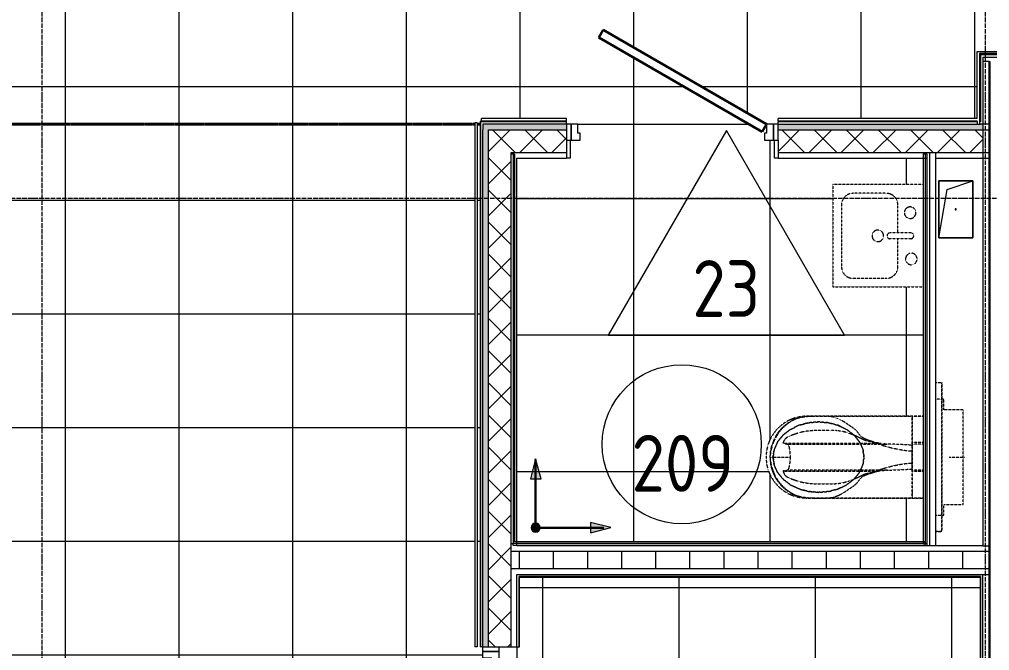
# Model space of a CAD drawing. Header units: millimetres. Extents: x -10915 to 60194, y -32941 to 46712.
# Drawn here: x 2900 to 7168, y 6305 to 9080 of the extents above; entities that cross this region are included whole.
import ezdxf

# ---------------------------------------------------------------- set-up
doc = ezdxf.new("R2010")
doc.units = ezdxf.units.MM
for name, pattern in [('200_ШТРИХ_ш1п0_6_', [1.6, 1, -0.6]), ('ADSK_Линия сетки', [25, 20, -2.5, 0, -2.5]), ('ADSK_Штриховая_ш3 п1_5', [4.5, 3, -1.5])]:
    doc.linetypes.add(name, pattern=pattern)
for name, color, linetype, lineweight in [('Двери', 7, 'Continuous', 9), ('Марки', 7, 'Continuous', 20), ('Марки помещений', 7, 'Continuous', 20), ('Обобщенные модели', 7, 'Continuous', 18), ('Оси', 7, 'Continuous', 9), ('Перекрытие', 7, 'Continuous', 18), ('Перекрытие штриховка', 7, 'Continuous', 18), ('Сантехника', 7, 'Continuous', 18), ('Стены внутренние', 7, 'Continuous', 18), ('Стены несущие', 7, 'Continuous', 30), ('Стены отделка', 7, 'Continuous', 30), ('Стены штриховка', 7, 'Continuous', 9), ('Узлы', 7, 'Continuous', 18)]:
    doc.layers.add(name, color=color, linetype=linetype, lineweight=lineweight)
doc.layers.add('Линии', color=7, linetype='Continuous', lineweight=9, true_color=0x00a600)
doc.layers.add('Линии разделители', color=4, linetype='ADSK_Штриховая_ш3 п1_5', lineweight=40, true_color=0x00ffff)
doc.styles.add('GOST Common_2', font='GOST_Common.ttf', dxfattribs={"width": 0.9, "height": 250})
pattern_1 = [(45, (0, 0), (-70.7107, 70.7107), []), (135, (0, 0), (-70.7107, -70.7107), [])]

# ---------------------------------------------------------------- blocks, each defined once
blk = doc.blocks.new('AC_Дверь_Однопольная_Стальная - 900х2100Н Д32п-6552410-План полов 2-го этажа')
at = {"layer": 'Двери', "lineweight": 30}
for p, q in [((-415, 75), (303.8, 490)), ((303.8, 490), (323.8, 455.4)), ((323.8, 455.4), (-395, 40.4)), ((-395, 40.4), (-415, 75))]:
    blk.add_line(p, q, dxfattribs=at)
at = {"layer": 'Двери'}
for p, q in [((-465, 75), (-445, 75)), ((-465, 5), (-465, 75)), ((-445, 75), (-415, 75)), ((-445, 5), (-445, 75)), ((-445, 75), (-445, 5)), ((-415, 75), (-415, 35)), ((415, 75), (445, 75)), ((415, 35), (415, 75)), ((445, 75), (445, 5)), ((445, 75), (465, 75)), ((445, 5), (445, 75)), ((465, 75), (465, 5)), ((-445, 5), (-465, 5)), ((-405, 5), (-445, 5)), ((-415, 35), (-405, 35)), ((-405, 35), (-405, 5)), ((405, 35), (415, 35)), ((405, 5), (405, 35)), ((445, 5), (405, 5)), ((465, 5), (445, 5))]:
    blk.add_line(p, q, dxfattribs=at)
blk = doc.blocks.new('AC_Дверь_Однопольная_Деревянная - 900х2100Н композитная Д-22л-6552334-План полов 2-го этажа')
at = {"layer": 'Двери', "lineweight": 30}
for p, q in [((-303.8, 490), (-323.8, 455.4)), ((415, 75), (-303.8, 490)), ((-323.8, 455.4), (395, 40.4)), ((395, 40.4), (415, 75))]:
    blk.add_line(p, q, dxfattribs=at)
at = {"layer": 'Двери'}
for p, q in [((-445, 75), (-465, 75)), ((-465, 75), (-465, 5)), ((-415, 75), (-445, 75)), ((-445, 75), (-445, 5)), ((-445, 5), (-445, 75)), ((-415, 35), (-415, 75)), ((445, 75), (415, 75)), ((415, 75), (415, 35)), ((445, 5), (445, 75)), ((465, 75), (445, 75)), ((445, 75), (445, 5)), ((465, 5), (465, 75)), ((-465, 5), (-445, 5)), ((-445, 5), (-405, 5)), ((-405, 35), (-415, 35)), ((-405, 5), (-405, 35)), ((415, 35), (405, 35)), ((405, 35), (405, 5)), ((405, 5), (445, 5)), ((445, 5), (465, 5))]:
    blk.add_line(p, q, dxfattribs=at)
blk = doc.blocks.new('SND_Унитаз_Jika_Olymp_с_инсталяцией - Унитаз_ выпуск прямой_ установка на пол_693х360х360_ PN30_12_ ХВ резьба HP DN15_ К гл_ кон П DN100-V72-План полов 2-го этажа')
at = {"layer": 'Сантехника', "linetype": '200_ШТРИХ_ш1п0_6_'}
for p, q in [((0, -61.7), (0, 6.3)), ((-208, 0), (-208, -85)), ((208, 0), (-208, 0)), ((208, -85), (208, 0)), ((-255, -85), (-255, -120.1)), ((-208, -85), (-255, -85)), ((255, -85), (208, -85)), ((255, -120.1), (255, -85)), ((-327.5, -94), (327.5, -94)), ((-327.5, -120.1), (-327.5, -94)), ((327.5, -94), (327.5, -120.1)), ((-180, -175.1), (-180, -687.1)), ((-180, -224), (-180, -175.1)), ((180, -687.1), (180, -175.1)), ((180, -175.1), (180, -224)), ((180, -224), (-180, -224))]:
    blk.add_line(p, q, dxfattribs=at)
at = {"layer": 'Сантехника', "color": 251, "linetype": '200_ШТРИХ_ш1п0_6_', "true_color": 0x666666}
for p, q in [((327.5, -94), (-327.5, -94)), ((-327.5, -120.1), (-327.5, -94)), ((327.5, -120.1), (327.5, -94)), ((-180, -687.1), (-180, -224)), ((180, -224), (180, -687.1)), ((-61.3, -375.6), (-61.3, -374.1)), ((61.3, -375.6), (61.3, -374.1)), ((-61.3, -455.4), (-61.3, -453.6)), ((-61.3, -792.9), (-61.3, -456.3)), ((-57, -773.7), (-57, -451.7)), ((57, -451.7), (57, -773.7)), ((61.3, -456.3), (61.3, -453.6)), ((61.3, -792.9), (61.3, -457.2)), ((0, -836.5), (0, -761.4))]:
    blk.add_line(p, q, dxfattribs=at)
at = {"layer": 'Сантехника', "color": 253, "linetype": '200_ШТРИХ_ш1п0_6_', "true_color": 0xa3a3a3}
for p, q in [((-180, -224), (-180, -175.1)), ((-63.7, -175.1), (-63.7, -224)), ((-57, -175.1), (-57, -224)), ((57, -175.1), (57, -224)), ((63.7, -175.1), (63.7, -224)), ((180, -175.1), (180, -224)), ((-63.7, -224), (-61.3, -224)), ((-61.3, -224), (-57, -224)), ((-57, -224), (-53.6, -224)), ((-53.3, -224), (-25.8, -224)), ((25.8, -224), (-25.8, -224)), ((53.3, -224), (25.8, -224)), ((53.6, -224), (57, -224)), ((57, -224), (61.3, -224)), ((61.3, -224), (63.7, -224)), ((57, -330.9), (57, -400)), ((-61.3, -453.6), (-61.3, -375.6)), ((-57, -400), (-57, -348.1)), ((61.3, -453.6), (61.3, -375.6)), ((-57, -451.7), (-57, -400.1)), ((57, -400.1), (57, -451.7))]:
    blk.add_line(p, q, dxfattribs=at)
at = {"layer": 'Сантехника', "color": 9, "linetype": '200_ШТРИХ_ш1п0_6_', "true_color": 0xc7c7c7}
for p, q in [((-53.6, -224), (-37.8, -224)), ((-48, -224), (-53.3, -224)), ((-37.6, -224), (-46.9, -224)), ((-37, -224), (53.6, -224)), ((-26.5, -224), (-36.8, -224)), ((0, -224), (-25.8, -224)), ((25.8, -224), (0, -224)), ((36.8, -224), (26.5, -224)), ((46.9, -224), (37.8, -224)), ((53.3, -224), (48, -224)), ((-57, -348.1), (-57, -330.9))]:
    blk.add_line(p, q, dxfattribs=at)
at = {"layer": 'Сантехника', "color": 254, "linetype": '200_ШТРИХ_ш1п0_6_', "true_color": 0xdddddd}
blk.add_line((0, -850.2), (0, -836.5), dxfattribs=at)
at = {"layer": 'Сантехника', "linetype": '200_ШТРИХ_ш1п0_6_', "flags": 128}
for points in [[(-61.7, -376.2), (-71.7, -411.6), (-75, -420.3)], [(75, -420.3), (62.3, -378.9), (61.7, -376.2)], [(0, -836.5), (-34.5, -831.5), (-67.3, -816.7), (-96.6, -792.9), (-121.2, -761.2), (-139.7, -723.3), (-151.1, -681), (-155, -636.5), (-151.1, -592), (-139.7, -549.7), (-121.2, -511.8), (-96.6, -480.1), (-67.3, -456.3), (-34.5, -441.5), (0, -436.5)], [(0, -436.5), (34.5, -441.5), (67.3, -456.3), (96.6, -480.1), (121.2, -511.8), (139.7, -549.7), (151.1, -592), (155, -636.5), (151.1, -681), (139.7, -723.3), (121.2, -761.2), (96.6, -792.9), (67.3, -816.7), (34.5, -831.5), (0, -836.5)]]:
    blk.add_lwpolyline(points, dxfattribs=at)
at = {"layer": 'Сантехника', "color": 251, "linetype": '200_ШТРИХ_ш1п0_6_', "true_color": 0x666666, "flags": 128}
for points in [[(0, -436.5), (-34.5, -441.5), (-67.3, -456.3), (-96.6, -480.1), (-121.2, -511.8), (-139.7, -549.7), (-151.1, -592), (-155, -636.5), (-151.1, -681), (-139.7, -723.3), (-121.2, -761.2), (-96.6, -792.9), (-67.3, -816.7), (-34.5, -831.5), (0, -836.5)], [(0, -836.5), (-34.5, -831.5), (-67.3, -816.7), (-96.6, -792.9), (-121.2, -761.2), (-139.7, -723.3), (-151.1, -681), (-155, -636.5), (-151.1, -592), (-139.7, -549.7), (-121.2, -511.8), (-96.6, -480.1), (-67.3, -456.3), (-34.5, -441.5), (0, -436.5)], [(0, -836.5), (34.5, -831.5), (67.3, -816.7), (96.6, -792.9), (121.2, -761.2), (139.7, -723.3), (151.1, -681), (155, -636.5), (151.1, -592), (139.7, -549.7), (121.2, -511.8), (96.6, -480.1), (67.3, -456.3), (34.5, -441.5), (0, -436.5)], [(0, -436.5), (34.5, -441.5), (67.3, -456.3), (96.6, -480.1), (121.2, -511.8), (139.7, -549.7), (151.1, -592), (155, -636.5), (151.1, -681), (139.7, -723.3), (121.2, -761.2), (96.6, -792.9), (67.3, -816.7)], [(-61.3, -792.9), (-59.2, -783.4), (-57, -773.7)], [(57, -773.7), (59.2, -783.4), (61.3, -792.9)], [(67.3, -816.7), (34.5, -831.5), (0, -836.5)]]:
    blk.add_lwpolyline(points, dxfattribs=at)
at = {"layer": 'Сантехника', "color": 253, "linetype": '200_ШТРИХ_ш1п0_6_', "true_color": 0xa3a3a3, "flags": 128}
for points in [[(0, -436.5), (-34.5, -441.5), (-67.3, -456.3), (-96.6, -480.1), (-121.2, -511.8), (-139.7, -549.7), (-151.1, -592), (-155, -636.5), (-151.1, -681), (-139.7, -723.3), (-121.2, -761.2), (-96.6, -792.9), (-67.3, -816.7), (-34.5, -831.5), (0, -836.5)], [(0, -836.5), (34.5, -831.5), (67.3, -816.7), (96.6, -792.9), (121.2, -761.2), (139.7, -723.3), (151.1, -681), (155, -636.5), (151.1, -592), (139.7, -549.7), (121.2, -511.8), (96.6, -480.1), (67.3, -456.3), (34.5, -441.5), (0, -436.5)]]:
    blk.add_lwpolyline(points, dxfattribs=at)
at = {"layer": 'Сантехника', "linetype": '200_ШТРИХ_ш1п0_6_'}
blk.add_arc((0, -687.1), 180, 180, 360, dxfattribs=at)
at = {"layer": 'Сантехника', "color": 251, "linetype": '200_ШТРИХ_ш1п0_6_', "true_color": 0x666666}
for start, end in [(185.6382, 241.8794), (284.0603, 354.3618), (241.8794, 284.0603)]:
    blk.add_arc((0, -669.3), 180.9, start, end, dxfattribs=at)
at = {"layer": 'Сантехника', "color": 253, "linetype": '200_ШТРИХ_ш1п0_6_', "true_color": 0xa3a3a3}
for points in [[(-180, -224), (-179.3, -224), (-178.6, -224), (-177.7, -224)], [(-176.6, -224), (-176, -224), (-175.4, -224), (-174.7, -224)], [(-174.6, -224), (-173.6, -224), (-172.5, -224), (-171.4, -224)], [(-152.6, -224), (-150.5, -224), (-148.3, -224), (-145.7, -224)], [(-83.1, -224), (-74.9, -224), (-68.1, -224), (-65.2, -224)], [(-65.2, -224), (-64.2, -224), (-63.7, -224), (-63.7, -224)], [(124.5, -224), (133.4, -224), (140.1, -224), (145.4, -224)], [(145.7, -224), (148.3, -224), (150.5, -224), (152.6, -224)], [(171.4, -224), (172.5, -224), (173.6, -224), (174.6, -224)], [(174.7, -224), (175.4, -224), (176, -224), (176.6, -224)], [(177.7, -224), (178.6, -224), (179.3, -224), (180, -224)], [(-63.2, -383.7), (-63.6, -385.6), (-64, -387.6), (-64.4, -389.6)], [(-61.3, -374.1), (-61.9, -376.9), (-62.4, -379.8), (-63, -382.7)], [(62.9, -382.4), (62.4, -379.5), (61.8, -376.7), (61.3, -374.1)], [(66.3, -399.5), (65.7, -396), (65, -392.6), (64.3, -389.2)]]:
    blk.add_open_spline(points, degree=3, dxfattribs=at)
for points, knots in [([(-171.3, -224), (-169.6, -224), (-162.8, -224), (-157.6, -224), (-152.9, -224), (-152.8, -224)], [0.0610774, 0.0610774, 0.0610774, 0.0610774, 0.0919515, 0.1789595, 0.1802088, 0.1802088, 0.1802088, 0.1802088]), ([(-145.4, -224), (-138, -224), (-122.1, -224), (-92.6, -224), (-83.1, -224)], [0.2216194, 0.2216194, 0.2216194, 0.2216194, 0.3327462, 0.4029444, 0.4029444, 0.4029444, 0.4029444]), ([(63.7, -224), (63.7, -224), (99.2, -224), (121.2, -224), (124.5, -224)], [0, 0, 0, 0, 0.1507871, 0.181325, 0.181325, 0.181325, 0.181325]), ([(152.8, -224), (152.9, -224), (157.1, -224), (160.7, -224), (164.7, -224)], [0.30332449, 0.30332449, 0.30332449, 0.30332449, 0.30457372, 0.38279717, 0.38279717, 0.38279717, 0.38279717]), ([(164.7, -224), (165.2, -224), (167.3, -224), (169.6, -224), (171.3, -224)], [0.38279717, 0.38279717, 0.38279717, 0.38279717, 0.39158172, 0.42245586, 0.42245586, 0.42245586, 0.42245586]), ([(64.3, -389.1), (64.2, -388.5), (63.7, -386.4), (63.3, -384.3), (63, -382.8)], [0.96470665, 0.96470665, 0.96470665, 0.96470665, 0.96875, 0.97881568, 0.97881568, 0.97881568, 0.97881568]), ([(-66.5, -400.3), (-67, -403), (-68.6, -411.1), (-70.7, -421.2), (-73.1, -430.1), (-74.5, -434.3), (-75.2, -436.2)], [0.05433289, 0.05433289, 0.05433289, 0.05433289, 0.07142857, 0.10714286, 0.125, 0.14101338, 0.14101338, 0.14101338, 0.14101338]), ([(-64.4, -389.8), (-64.5, -390.3), (-65.2, -393.7), (-65.9, -397.1), (-66.4, -399.9)], [0.03258181, 0.03258181, 0.03258181, 0.03258181, 0.03571429, 0.05357143, 0.05357143, 0.05357143, 0.05357143]), ([(95.6, -479.3), (93.8, -474.9), (91, -468.2), (86.9, -459.6), (83.8, -453.5), (80.5, -447.5), (77.4, -441.4), (74.7, -435.1), (72.7, -428.8), (71.1, -422.5), (69.6, -415.7), (68.2, -408.7), (67.1, -403.4), (66.5, -400.5), (66.4, -399.9)], [0.7504978, 0.7504978, 0.7504978, 0.7504978, 0.78125, 0.796875, 0.8125, 0.828125, 0.84375, 0.859375, 0.875, 0.890625, 0.90625, 0.921875, 0.9375, 0.9409137, 0.9409137, 0.9409137, 0.9409137]), ([(-75.9, -437.9), (-76.7, -439.7), (-78.5, -443.7), (-81.9, -450.1), (-85.7, -457.2), (-89.3, -464.7), (-92.5, -471.9), (-94.6, -476.7), (-95.5, -479)], [0.145721, 0.145721, 0.145721, 0.145721, 0.1607143, 0.1785714, 0.1964286, 0.2142857, 0.2321429, 0.2490928, 0.2490928, 0.2490928, 0.2490928])]:
    blk.add_open_spline(points, degree=3, knots=knots, dxfattribs=at)
at = {"layer": 'Сантехника', "color": 251, "linetype": '200_ШТРИХ_ш1п0_6_', "true_color": 0x666666}
for points, knots in [([(-53.3, -224), (-53.2, -227), (-53.2, -231.6), (-53.3, -237.7), (-53.4, -242.2), (-53.6, -246.8), (-53.8, -251.4), (-54.1, -255.9), (-54.3, -259.7), (-54.5, -262.7), (-54.7, -265.7), (-54.9, -269.4), (-55.2, -273.8), (-55.5, -278.3), (-55.7, -282.8), (-55.9, -287.3), (-56, -291.1), (-56.1, -294.1), (-56.2, -296.4), (-56.2, -298.6), (-56.3, -301.6), (-56.4, -305.4), (-56.5, -309.1), (-56.5, -312), (-56.6, -314.2), (-56.7, -316.4), (-56.8, -319.2), (-56.9, -324.1), (-57, -328.2), (-57, -330.9)], [-1, -1, -1, -1, -0.916667, -0.875, -0.833333, -0.791667, -0.75, -0.708333, -0.666667, -0.645833, -0.625, -0.583333, -0.541667, -0.5, -0.458333, -0.416667, -0.375, -0.354167, -0.333333, -0.3125, -0.291667, -0.25, -0.208333, -0.1875, -0.166667, -0.145833, -0.125, -0.083333, 0, 0, 0, 0]), ([(-25.8, -224), (-25.9, -241.7), (-35.3, -298.5), (-43.8, -332.7), (-52.5, -359.1), (-52.7, -359.6)], [0, 0, 0, 0, 0.1396534, 0.3512574, 0.3554649, 0.3554649, 0.3554649, 0.3554649]), ([(52.7, -359.6), (52.5, -359.1), (43.8, -332.7), (35.3, -298.5), (25.9, -241.7), (25.8, -224)], [1.9415219, 1.9415219, 1.9415219, 1.9415219, 1.9457294, 2.1573334, 2.2969868, 2.2969868, 2.2969868, 2.2969868]), ([(57, -330.9), (57, -328.2), (56.9, -324.1), (56.8, -319.2), (56.7, -316.4), (56.6, -314.2), (56.5, -312), (56.5, -309.1), (56.4, -305.4), (56.3, -301.6), (56.2, -298.6), (56.2, -296.4), (56.1, -294.1), (56, -291.1), (55.9, -287.3), (55.7, -282.8), (55.5, -278.3), (55.2, -273.8), (54.9, -269.4), (54.7, -265.7), (54.5, -262.7), (54.4, -260.5), (54.3, -258.2), (54.1, -255.2), (53.8, -251.4), (53.6, -246.8), (53.4, -242.2), (53.3, -237.7), (53.2, -231.6), (53.2, -227), (53.3, -224)], [-1, -1, -1, -1, -0.916667, -0.875, -0.854167, -0.833333, -0.8125, -0.791667, -0.75, -0.708333, -0.6875, -0.666667, -0.645833, -0.625, -0.583333, -0.541667, -0.5, -0.458333, -0.416667, -0.375, -0.354167, -0.333333, -0.3125, -0.291667, -0.25, -0.208333, -0.166667, -0.125, -0.083333, 0, 0, 0, 0]), ([(-57, -330.9), (-57.1, -333.5), (-57.3, -337.1), (-57.5, -341.5), (-57.7, -344.6), (-57.9, -347.4), (-58.1, -349.9), (-58.3, -352.3), (-58.5, -353.8), (-58.5, -354.5)], [-1, -1, -1, -1, -0.9, -0.85, -0.8, -0.75, -0.7, -0.65, -0.6, -0.6, -0.6, -0.6]), ([(61.3, -374.1), (61, -372.4), (60.5, -369.6), (60, -366.1), (59.7, -364), (59.4, -362.2), (59.2, -360.5), (59, -358.6), (58.8, -357), (58.6, -355.6), (58.5, -354.5), (58.4, -353.4), (58.3, -351.9), (58.1, -349.9), (57.9, -347.4), (57.7, -344.6), (57.5, -341.5), (57.3, -337.1), (57.1, -333.5), (57, -330.9)], [-1, -1, -1, -1, -0.8, -0.7, -0.65, -0.6, -0.55, -0.5, -0.45, -0.425, -0.4, -0.375, -0.35, -0.3, -0.25, -0.2, -0.15, -0.1, 0, 0, 0, 0]), ([(-58.5, -354.5), (-58.6, -354.9), (-58.6, -355.6), (-58.8, -357), (-59, -358.6), (-59.2, -360.5), (-59.4, -362.2), (-59.7, -364), (-60, -366.1), (-60.5, -369.6), (-61, -372.4), (-61.3, -374.1)], [-0.6, -0.6, -0.6, -0.6, -0.575, -0.55, -0.5, -0.45, -0.4, -0.35, -0.3, -0.2, 0, 0, 0, 0]), ([(179.5, -662.1), (180, -650.1), (180, -625.7), (180, -593), (176.2, -566.8), (160.9, -531.7), (138.4, -500.1), (117, -467.4), (89.3, -451.4), (77.2, -427.9), (59.9, -381.5), (52.9, -360.3)], [0.816706, 0.816706, 0.816706, 0.816706, 0.920061, 1.034847, 1.144883, 1.258166, 1.385176, 1.505348, 1.612311, 1.767859, 1.939678, 1.939678, 1.939678, 1.939678]), ([(-75, -420.3), (-75.3, -421), (-81.8, -436.8), (-89.3, -451.4), (-117, -467.4), (-134.2, -493.7), (-145.3, -509.6), (-148.7, -514.8)], [0.5221887, 0.5221887, 0.5221887, 0.5221887, 0.5291275, 0.6846754, 0.791639, 0.9118103, 0.9698389, 0.9698389, 0.9698389, 0.9698389]), ([(-96, -480.2), (-97.9, -484.8), (-100.8, -491.8), (-104.3, -501.6), (-106.8, -509.1), (-109.1, -516.8), (-111.1, -524.7), (-112.8, -532.6), (-114.7, -543), (-115.7, -550.9), (-116.2, -556.3)], [0.2518112, 0.2518112, 0.2518112, 0.2518112, 0.2857143, 0.3035714, 0.3214286, 0.3392857, 0.3571429, 0.375, 0.3928571, 0.4285714, 0.4285714, 0.4285714, 0.4285714]), ([(105.6, -505.6), (104.9, -503.4), (103.4, -499.1), (101, -492.6), (98.5, -486.4), (96.8, -482.2), (96, -480.2)], [0.6875, 0.6875, 0.6875, 0.6875, 0.703125, 0.71875, 0.734375, 0.74830462, 0.74830462, 0.74830462, 0.74830462]), ([(115.6, -671.8), (115.8, -669.5), (116.2, -664.9), (116.7, -658.4), (117.1, -651.7), (117.4, -644.5), (117.6, -637.2), (117.7, -630), (117.8, -622.9), (117.8, -613.3), (117.8, -603.6), (117.8, -594.4), (117.8, -587.8), (117.6, -581.2), (117.4, -572.1), (116.7, -560.2), (115.5, -548.8), (114, -539.6), (112.8, -532.6), (111.3, -525.6), (109.6, -518.8), (107.7, -512.2), (106.4, -507.8), (105.6, -505.6)], [0.3125, 0.3125, 0.3125, 0.3125, 0.328125, 0.34375, 0.359375, 0.375, 0.390625, 0.40625, 0.421875, 0.4375, 0.46875, 0.484375, 0.5, 0.515625, 0.53125, 0.5625, 0.59375, 0.609375, 0.625, 0.640625, 0.65625, 0.671875, 0.6875, 0.6875, 0.6875, 0.6875]), ([(-148.7, -514.8), (-152.9, -521), (-163.5, -537.5), (-176.2, -566.8), (-180, -593), (-180, -628.9), (-180, -671.2), (-176.3, -702.5), (-174, -713.9)], [0.9698389, 0.9698389, 0.9698389, 0.9698389, 1.0388212, 1.1521038, 1.2621401, 1.3769255, 1.5125553, 1.6334128, 1.6334128, 1.6334128, 1.6334128]), ([(-117.7, -587.8), (-117.8, -590.3), (-117.8, -595.3), (-117.8, -605.7), (-117.8, -619.6), (-117.7, -633.5), (-117.4, -644.5), (-117, -652.7), (-116.5, -660.4), (-116, -667.8), (-115.3, -675.6), (-114.4, -683.5), (-113.4, -691.6), (-112.1, -699.6), (-110.5, -707.3), (-108.6, -714.9), (-106.6, -722.2), (-104.3, -729.7), (-101.8, -737.4), (-99.1, -745.3), (-96.3, -753.4), (-93.4, -761.2), (-90.4, -768.6), (-86.8, -775.2), (-82.4, -780.9), (-76.8, -785.9), (-70, -789.9), (-64.6, -792), (-61.7, -792.9)], [0.5, 0.5, 0.5, 0.5, 0.5178571, 0.5357143, 0.5714286, 0.6071429, 0.625, 0.6428571, 0.6607143, 0.6785714, 0.6964286, 0.7142857, 0.7321429, 0.75, 0.7678571, 0.7857143, 0.8035714, 0.8214286, 0.8392857, 0.8571429, 0.875, 0.8928571, 0.9107143, 0.9285714, 0.9464286, 0.9642857, 0.9821429, 0.9992765, 0.9992765, 0.9992765, 0.9992765]), ([(-116.2, -556.3), (-116.8, -561.6), (-117.3, -569.9), (-117.6, -580.1), (-117.7, -584.9), (-117.7, -587.2)], [0.42857143, 0.42857143, 0.42857143, 0.42857143, 0.46428571, 0.48214286, 0.49846317, 0.49846317, 0.49846317, 0.49846317]), ([(61.7, -792.9), (64.1, -792.2), (68.8, -790.4), (75, -787.1), (80.3, -783), (84.6, -778.3), (88.2, -772.8), (91.3, -766.6), (93.9, -759.9), (97.2, -750.8), (101.1, -739.7), (105.5, -726.3), (108.7, -714.8), (110.8, -705.9), (112.1, -699.4), (113.2, -693), (114.1, -686.2), (114.9, -679), (115.4, -674.2), (115.6, -671.8)], [0.000766, 0.000766, 0.000766, 0.000766, 0.015625, 0.03125, 0.046875, 0.0625, 0.078125, 0.09375, 0.109375, 0.125, 0.15625, 0.1875, 0.21875, 0.234375, 0.25, 0.265625, 0.28125, 0.296875, 0.3125, 0.3125, 0.3125, 0.3125]), ([(146.6, -772.8), (148.3, -770.5), (156.2, -759.4), (166.6, -739.7), (174.6, -716.7), (178.5, -684.1), (179.4, -665.9), (179.5, -662.1)], [0.4123955, 0.4123955, 0.4123955, 0.4123955, 0.4404653, 0.5498548, 0.661365, 0.7844314, 0.8167064, 0.8167064, 0.8167064, 0.8167064]), ([(-174, -713.9), (-173.9, -714.1), (-173, -718.9), (-171.9, -723.1), (-170.7, -726.8)], [1.63341281, 1.63341281, 1.63341281, 1.63341281, 1.63562174, 1.68445696, 1.68445696, 1.68445696, 1.68445696]), ([(-166.6, -738), (-166.2, -738.9), (-164.6, -742.6), (-162.8, -746.4), (-161.2, -749.4)], [1.73550111, 1.73550111, 1.73550111, 1.73550111, 1.74713194, 1.78654526, 1.78654526, 1.78654526, 1.78654526]), ([(-154.4, -761.4), (-153.4, -762.9), (-151, -766.7), (-148.3, -770.5), (-146.6, -772.8)], [1.83758941, 1.83758941, 1.83758941, 1.83758941, 1.85652145, 1.88459124, 1.88459124, 1.88459124, 1.88459124]), ([(-57, -773.7), (-57, -772.6), (-56.1, -770.8), (-51.9, -768.6), (-45.1, -766.7), (-37.5, -765.2), (-30.6, -764), (-25, -763.2), (-19, -762.5), (-10.8, -761.7), (-4.3, -761.5), (0, -761.4)], [-1, -1, -1, -1, -0.857143, -0.714286, -0.571429, -0.428571, -0.357143, -0.285714, -0.214286, -0.142857, 0, 0, 0, 0]), ([(0, -761.4), (4.3, -761.5), (10.8, -761.7), (19, -762.5), (25, -763.2), (30.6, -764), (37.5, -765.2), (45.1, -766.7), (51.8, -768.6), (54.5, -770), (55.5, -770.7)], [-1, -1, -1, -1, -0.8571429, -0.7857143, -0.7142857, -0.6428571, -0.5714286, -0.4285714, -0.2857143, -0.1501056, -0.1501056, -0.1501056, -0.1501056]), ([(-145.9, -773.8), (-139.4, -782.4), (-124.6, -799), (-106.2, -813.2), (-96.1, -819.5)], [1.8886336, 1.8886336, 1.8886336, 1.8886336, 1.9948194, 2.0928102, 2.0928102, 2.0928102, 2.0928102]), ([(79.2, -828.9), (96.8, -820.1), (120.9, -803.2), (139.4, -782.4), (145.9, -773.8)], [0.1531325, 0.1531325, 0.1531325, 0.1531325, 0.3021674, 0.4083532, 0.4083532, 0.4083532, 0.4083532]), ([(-78.3, -829.4), (-78, -829.5), (-60, -838.4), (-38.3, -846.1), (0, -850.2)], [2.1463883, 2.1463883, 2.1463883, 2.1463883, 2.148663, 2.2969868, 2.2969868, 2.2969868, 2.2969868]), ([(0, -850.2), (38.3, -846.1), (60, -838.4), (78, -829.5), (78.3, -829.4)], [0, 0, 0, 0, 0.1483237, 0.1505985, 0.1505985, 0.1505985, 0.1505985])]:
    blk.add_open_spline(points, degree=3, knots=knots, dxfattribs=at)
for points in [[(-52.9, -360.3), (-57.1, -372.9), (-62, -386.6), (-66.7, -399.1)], [(-66.7, -399.1), (-69.6, -406.8), (-72.4, -414), (-75, -420.3)], [(-170.7, -726.8), (-169.5, -730.7), (-168.2, -734.3), (-166.6, -738)], [(-161.2, -749.4), (-159.2, -753.3), (-156.9, -757.3), (-154.4, -761.4)], [(55.6, -770.9), (56.5, -771.7), (57, -772.6), (57, -773.7)], [(-96.1, -819.5), (-90.9, -822.8), (-85.2, -825.9), (-79.2, -828.9)]]:
    blk.add_open_spline(points, degree=3, dxfattribs=at)
blk = doc.blocks.new('Sink - Kitchen _11_ - 450 x 400mm-658719-План полов 2-го этажа')
at = {"layer": 'Сантехника', "linetype": '200_ШТРИХ_ш1п0_6_'}
for p, q in [((-209.3, 200.5), (-209.3, -197.7)), ((-209.3, 200.5), (-209.3, -197.7)), ((240.7, -197.7), (240.7, 200.5)), ((240.7, -197.7), (240.7, 200.5)), ((3, 145.2), (3, 53.1)), ((28.4, 145.2), (28.4, 53.1)), ((3, 88), (-120.4, 88)), ((151.8, 88), (28.4, 88)), ((-171.2, 37.2), (-171.2, -108.8)), ((202.6, -108.8), (202.6, 37.2)), ((-120.4, -159.6), (151.8, -159.6)), ((-209.3, -197.7), (240.7, -197.7)), ((-209.3, -197.7), (240.7, -197.7))]:
    blk.add_line(p, q, dxfattribs=at)
for centre, radius, start, end in [((117.3, 147.3), 25.4, 360, 180), ((-85.9, 142.1), 25.4, 360, 180), ((-85.9, 142.1), 25.4, 180, 0), ((15.7, 145.2), 12.7, 360, 180), ((117.3, 147.3), 25.4, 180, 0), ((-120.4, 37.2), 50.8, 90, 180), ((151.8, 37.2), 50.8, 360, 90), ((15.7, 53.1), 12.7, 180, 0), ((15.7, 0), 25.4, 360, 180), ((15.7, 0), 25.4, 180, 0), ((-120.4, -108.8), 50.8, 180, 270), ((151.8, -108.8), 50.8, 270, 0)]:
    blk.add_arc(centre, radius, start, end, dxfattribs=at)
blk = doc.blocks.new('GM_Отверстие прямоугольное _в плите_ - Отверстие-1400775-План полов 2-го этажа')
at = {"layer": 'Обобщенные модели'}
for p, q in [((-75, -125), (-75, 125)), ((-75, 125), (75, 125)), ((75, 125), (-75, 125)), ((-75, 125), (-75, -125)), ((-75, -125), (-37.5, 87.5)), ((-37.5, 87.5), (75, 125)), ((75, 125), (75, -125)), ((75, -125), (75, 125)), ((75, -125), (-75, -125)), ((-75, -125), (75, -125))]:
    blk.add_line(p, q, dxfattribs=at)
for start, end in [(360, 180), (180, 360), (60, 165), (300, 360), (195, 270)]:
    blk.add_arc((0, 0), 2.5, start, end, dxfattribs=at)
blk = doc.blocks.new('ADSK_Марка_Помещение_ОдноЗначение - Номер-159740-План полов 2-го этажа')
at = {"layer": 'Марки помещений'}
blk.add_circle((0, 0), 3.5, dxfattribs=at)
blk = doc.blocks.new('ADSK_Марка_ПерекрытиеПол - Экземпляр_Отделка пола-158379-План полов 2-го этажа')
at = {"layer": 'Марки', "color": 1, "true_color": 0xff0000}
for p, q in [((0, 9), (-5.196, 0)), ((5.196, 0), (0, 9)), ((-5.196, 0), (5.196, 0))]:
    blk.add_line(p, q, dxfattribs=at)

msp = doc.modelspace()

# ---------------------------------------------------------------- hatches: boundary and pattern name
at = {"layer": 'Перекрытие штриховка', "lineweight": 9, "true_color": 0x787878}
h = msp.add_hatch(dxfattribs=at)
h.set_pattern_fill('FP_80', color=8, style=0, pattern_type=2)
h.set_pattern_definition([(0, (9602.2, 34785.6), (0, 500), []), (90, (9602.2, 34785.6), (-500, 3e-14), [])])
h.paths.add_polyline_path([(-111.112, 9010.549), (-113.112, 9008.549), (-111.112, 9008.549)])
h.paths.add_polyline_path([(4926.531, 8620), (4926.531, 8630), (4928.531, 8630), (4928.531, 8632), (5307.317, 8632), (5307.317, 8620), (6107.317, 8620), (5448.516, 9000.359), (5468.516, 9035), (6187.317, 8620), (6237.317, 8620), (6237.317, 8632), (7113.134, 8632), (7112.784, 8635), (6237.317, 8635), (6237.317, 8645), (7113.134, 8645), (7113.134, 8940), (7389.915, 8940), (7389.915, 12033.264), (7026.078, 12033.264), (7026.078, 12228.783), (5835.63, 12228.783), (5835.63, 12238.783), (7049.078, 12238.935), (7049.078, 12251.783), (5835.63, 12251.783), (5835.63, 12283.783), (4135.63, 12283.783), (4135.63, 12251.783), (2699.947, 12251.783), (2699.934, 12253.783), (2697.933, 12253.783), (2697.738, 12283.783), (2684.738, 12283.783), (2685.096, 12238.783), (4135.63, 12238.783), (4135.63, 12228.783), (2675.096, 12228.783), (2674.737, 12283.783), (177.905, 12283.783), (182.317, 11859.483), (-88.112, 11859.483), (-88.112, 10884.483), (-98.112, 10884.483), (-98.112, 11859.483), (-111.112, 11859.483), (-111.112, 10884.483), (-143.112, 10884.483), (-143.112, 10812.977), (-139.741, 10814.644), (310.997, 10033.617), (305.509, 10030.449), (299.759, 10040.408), (276.376, 10026.908), (270.626, 10036.867), (264.95, 10033.699), (-143.112, 10740.483), (-143.112, 9854.483), (-111.112, 9854.483), (-111.112, 9010.549), (-98.112, 9010.549), (-98.112, 9854.483), (-88.112, 9854.483), (-88.112, 9033.549), (171.888, 9033.549), (171.888, 8655), (1108.065, 8655), (1108.065, 8645), (171.888, 8645), (172.512, 8632), (1164.565, 8632), (1164.565, 8630), (1166.565, 8630), (1166.565, 8620), (4903.531, 8620), (4903.531, 8626), (4913.531, 8626), (4913.531, 8620)])
h.paths.add_polyline_path([(7126.134, 8632), (7126.134, 8925), (7128.134, 8925), (7128.134, 8927), (7389.915, 8927), (7389.915, 8930), (7123.134, 8930), (7123.134, 8632)])
h.paths.add_polyline_path([(7126.134, 8630), (7128.134, 8630), (7126.134, 8632)])
h.paths.add_polyline_path([(150.166, 8632), (161.888, 8632), (161.888, 9023.549), (-88.112, 9023.549), (-88.112, 9010.549), (146.888, 9010.549), (146.888, 9008.549), (148.888, 9008.549), (149.791, 8709.38), (150.103, 8645)])
h.paths.add_polyline_path([(5081.805, 8635), (4932.531, 8635), (4932.531, 8645), (5307.317, 8645), (5307.317, 8635)])
h.paths.add_polyline_path([(-143.112, 10799.698), (-139.862, 10801.854), (-143.112, 10807.483), (-143.112, 10801.644)])
h.paths.add_polyline_path([(117.717, 11869.483), (172.212, 11869.483), (167.905, 12283.783), (154.904, 12283.783), (159.16, 11874.483), (157.16, 11874.483), (157.16, 11872.483), (-111.112, 11872.483), (-111.112, 11869.483), (111.036, 11869.483)])
h.paths.add_polyline_path([(-113.112, 11872.483), (-111.112, 11872.483), (-113.112, 11874.483)])
h.paths.add_polyline_path([(7386.79, 12043.264), (7389.915, 12043.264), (7389.915, 12056.264), (7051.078, 12056.264), (7051.078, 12058.264), (7049.078, 12058.264), (7049.078, 12228.783), (7036.078, 12228.783), (7036.078, 12043.264), (7230, 12043.264)])
h.paths.add_polyline_path([(7051.078, 12251.783), (7051.078, 12253.783), (7049.078, 12251.783)])
h.paths.add_polyline_path([(2709.869, 12263.783), (2719.747, 12263.783), (2719.747, 12275.098), (2709.795, 12275.034)])
h = msp.add_hatch(dxfattribs=at)
h.set_pattern_fill('FP_31', color=8, style=0, pattern_type=2)
h.set_pattern_definition([(270, (1602.2, 33785.6), (500, 3e-14), []), (0, (1602.2, 33785.6), (0, 500), [])])
h.paths.add_polyline_path([(4926.531, 563.098), (4926.531, 576.098), (224.17, 576.098), (224.289, 563.098), (4899.199, 563.098)])
h.paths.add_polyline_path([(4926.531, 561.098), (4928.531, 561.098), (4926.531, 563.098)])
h.paths.add_polyline_path([(199.241, 561.098), (201.241, 561.098), (201.232, 563.098), (199.289, 561.146)])
h.paths.add_polyline_path([(201.232, 563.098), (214.232, 563.098), (208.629, 1751.226), (356.592, 1751.226), (356.592, 2786.152), (283.891, 2786.152), (283.891, 2773.152), (341.592, 2773.152), (341.592, 2771.152), (343.592, 2771.152), (343.592, 1766.226), (341.592, 1766.226), (341.588, 1764.226), (195.52, 1764.226), (201.185, 572.994)])
h.paths.add_polyline_path([(4926.531, 586.098), (4926.531, 939.308), (4938.531, 939.308), (4938.531, 989.308), (4453.531, 1829.353), (4488.172, 1849.353), (4938.531, 1069.308), (4938.531, 2009.308), (4926.531, 2009.308), (4926.531, 5391.5), (4938.531, 5391.5), (4938.531, 5441.5), (4523.531, 6160.301), (4558.363, 6179.969), (4938.531, 5521.5), (4938.531, 6321.5), (4926.531, 6321.5), (4926.531, 8620), (4913.531, 8620), (4913.531, 6321.5), (4903.531, 6321.5), (4903.531, 8620), (1166.565, 8619.826), (1166.565, 7353), (283.891, 7353), (283.891, 6466.134), (350.752, 6466.134), (350.752, 5422.44), (283.891, 5422.44), (283.891, 2796.152), (366.592, 2796.152), (366.592, 1741.226), (218.629, 1741.226), (224.17, 586.098), (4903.531, 586.098), (4903.531, 939.308), (4913.531, 939.308), (4913.531, 586.098)])
h.paths.add_polyline_path([(4903.531, 2009.308), (4903.531, 5391.5), (4913.531, 5391.5), (4913.531, 2009.308)])
h.paths.add_polyline_path([(178.587, 2761.152), (178.773, 2762.242), (178.585, 2761.615)])
h.paths.add_polyline_path([(271.891, 2773.152), (271.891, 2786.152), (203.66, 2786.152), (191.123, 5432.44), (271.891, 5432.44), (271.891, 5445.44), (178.013, 5445.44), (190.722, 2773.152), (238.774, 2773.152)])
h.paths.add_polyline_path([(213.613, 2796.152), (271.891, 2796.152), (271.891, 5422.44), (201.123, 5422.44), (212.737, 2980.326)])
h.paths.add_polyline_path([(325.752, 5432.44), (340.752, 5432.44), (340.752, 6456.134), (283.891, 6456.134), (283.891, 6443.134), (325.752, 6442.394), (325.752, 6441.134), (327.752, 6441.134), (327.752, 5447.44), (325.752, 5446.762), (325.748, 5445.44), (283.891, 5445.44), (283.891, 5432.44), (325.721, 5432.44)])
h.paths.add_polyline_path([(160.821, 6431.134), (161.326, 6431.134), (156.942, 7365), (181.885, 7365), (181.053, 7370), (156.275, 7370), (160.772, 6441.134)])
h.paths.add_polyline_path([(171.278, 6441.134), (173.278, 6441.134), (173.269, 6443.134), (171.326, 6441.182)])
h.paths.add_polyline_path([(173.269, 6443.134), (271.891, 6443.134), (271.891, 6456.134), (186.207, 6456.134), (181.053, 7353), (168.942, 7353), (173.159, 6466.134)])
h.paths.add_polyline_path([(196.16, 6466.134), (271.891, 6466.134), (271.891, 7353), (191.942, 7353), (195.564, 6591.324)])
h.paths.add_polyline_path([(166.942, 7353), (168.942, 7353), (166.932, 7355)])
h.paths.add_polyline_path([(370.826, 7365), (1149.565, 7365), (1149.565, 7370), (191.861, 7370), (191.885, 7365), (283.891, 7365)])
h = msp.add_hatch(dxfattribs=at)
h.set_pattern_fill('FP_93', color=8, style=0, pattern_type=2)
h.set_pattern_definition([(0, (6202.2, 7692.54), (0, 600), []), (90, (6202.2, 7692.54), (-600, 4e-14), [])])
h.paths.add_polyline_path([(6892.025, 6765.084), (6892.025, 6775.584), (6884.525, 6775.584), (6884.525, 6768.084), (5088.531, 6768.084), (5088.531, 6765.084), (6884.525, 6765.084)])
h.paths.add_polyline_path([(6128.69, 6783.084), (6877.025, 6783.084), (6877.025, 6975.584), (6365.058, 6975.584), (6318.47, 6981.717), (6273.905, 7000.584), (6237.778, 7028.305), (6209.173, 7065.584), (6190.794, 7112.011), (6185.058, 7155.584), (6191.191, 7202.172), (6209.173, 7245.584), (6237.778, 7282.863), (6275.058, 7311.469), (6319.264, 7329.555), (6371.13, 7335.584), (6877.025, 7335.584), (6877.025, 7903.742), (6478.825, 7903.742), (6478.825, 8353.742), (6877.025, 8353.742), (6877.025, 8470), (6222.317, 8470), (6222.317, 8550), (6177.317, 8550), (6177.317, 8580), (6187.317, 8580), (6187.317, 8620), (6167.317, 8585.359), (6107.317, 8620), (5357.317, 8620), (5357.317, 8580), (5367.317, 8580), (5367.317, 8550), (5322.317, 8550), (5322.317, 8470), (5088.531, 8470), (5088.531, 6783.084), (5605.248, 6783.084)])
h = msp.add_hatch(dxfattribs=at)
h.set_pattern_fill('FP_71', color=8, style=0, pattern_type=2)
h.set_pattern_definition([(270, (4602.2, 6582.03), (600, 4e-14), []), (0, (4602.2, 6582.03), (0, 600), [])])
h.paths.add_polyline_path([(5100.531, 4076.057), (5100.531, 4082.057), (5088.531, 4082.057), (5088.531, 4076.057), (5098.531, 4076.057)])
h.paths.add_polyline_path([(5100.531, 4088.057), (7126.134, 4088.057), (7126.134, 6628.084), (5100.531, 6628.084), (5100.531, 6321.5), (5088.531, 6321.5), (5088.531, 5391.5), (5100.531, 5391.5), (5100.531, 4100.057)])
h.paths.add_polyline_path([(7128.134, 4086.057), (7126.134, 4088.057), (7126.134, 4086.057)])
h.paths.add_polyline_path([(7126.134, 6628.084), (7128.134, 6630.084), (7126.134, 6630.084)])
h.paths.add_polyline_path([(5100.531, 6628.084), (5100.531, 6630.084), (5098.531, 6630.084)])
at = {"layer": 'Стены внутренние'}
h = msp.add_hatch(color=256, dxfattribs=at)
h.paths.add_polyline_path([(6237.317, 8595), (7138.134, 8595), (7138.134, 8620), (6237.317, 8620)])
h.paths.add_polyline_path([(4939.113, 8595), (5307.317, 8595), (5307.317, 8620), (4938.531, 8620), (4938.531, 8595)])
h = msp.add_hatch(color=256, dxfattribs=at)
h.paths.add_polyline_path([(4963.531, 4076.057), (4963.531, 5391.5), (4938.531, 5391.5), (4938.531, 4076.057)])
h.paths.add_polyline_path([(4963.531, 6321.5), (4963.531, 8595), (4938.531, 8595), (4938.531, 6321.5)])
at = {"layer": 'Стены внутренние', "lineweight": 9, "true_color": 0x0000ff}
h = msp.add_hatch(dxfattribs=at)
h.set_pattern_fill('FP_2', color=5, style=0, pattern_type=2)
h.set_pattern_definition(pattern_1)
h.paths.add_polyline_path([(6905.025, 8495), (7138.134, 8495), (7138.134, 8583.598), (7168.134, 8595), (6237.317, 8595), (6237.317, 8495), (6652.132, 8495)])
h.paths.add_polyline_path([(4963.531, 8495), (5307.317, 8495), (5307.317, 8595), (4963.531, 8595)])
h = msp.add_hatch(dxfattribs=at)
h.set_pattern_fill('FP_2', color=5, style=0, pattern_type=2)
h.set_pattern_definition(pattern_1)
h.paths.add_polyline_path([(5038.531, 4076.057), (5063.531, 4076.057), (5063.531, 5391.5), (4963.531, 5391.5), (4963.531, 4076.057)])
h.paths.add_polyline_path([(5063.531, 6321.5), (5063.164, 8495), (4963.531, 8495), (4963.531, 6321.5), (5008.531, 6321.5)])
at = {"layer": 'Стены внутренние', "lineweight": 9}
h = msp.add_hatch(dxfattribs=at)
h.set_pattern_fill('FP_3', color=256, style=0, pattern_type=2)
h.set_pattern_definition([(0, (0, 0), (0, 150), []), (90, (0, 0), (-150, 9e-15), [])])
h.paths.add_polyline_path([(5063.531, 6665.084), (7168.134, 6665.084), (7168.134, 6740.084), (5063.531, 6740.084)])
at = {"layer": 'Узлы', "true_color": 0xff0000}
for points in [[(5194.656, 7059.651), (5171.031, 7147.821), (5149.047, 7059.651)], [(5171.031, 6825), (5176.207, 6825.681), (5181.031, 6827.679), (5185.173, 6830.858), (5188.351, 6835), (5190.349, 6839.824), (5191.031, 6845), (5190.349, 6850.176), (5188.351, 6855), (5185.173, 6859.142), (5181.031, 6862.321), (5176.207, 6864.319), (5171.031, 6865), (5165.854, 6864.319), (5161.031, 6862.321), (5156.889, 6859.142), (5153.71, 6855), (5151.712, 6850.176), (5151.031, 6845), (5151.712, 6839.824), (5153.71, 6835), (5156.889, 6830.858), (5161.031, 6827.679), (5165.854, 6825.681)], [(5413.075, 6822.614), (5501.245, 6846.239), (5413.075, 6868.223)]]:
    msp.add_hatch(color=1, dxfattribs=at).paths.add_polyline_path(points)

# ---------------------------------------------------------------- linework, layer by layer
at = {"layer": 'Линии', "color": 1, "lineweight": 18, "true_color": 0xff0000}
for p, q in [((5171.031, 7147.821), (5149.047, 7059.651)), ((5194.656, 7059.651), (5171.031, 7147.821)), ((5149.047, 7059.651), (5194.656, 7059.651)), ((5501.245, 6846.239), (5413.075, 6868.223)), ((5413.075, 6868.223), (5413.075, 6822.614)), ((5413.075, 6822.614), (5501.245, 6846.239))]:
    msp.add_line(p, q, dxfattribs=at)
at = {"layer": 'Линии', "color": 1, "lineweight": 30, "true_color": 0xff0000}
for q in [(5171.031, 7145), (5471.031, 6845)]:
    msp.add_line((5171.031, 6845), q, dxfattribs=at)
at = {"layer": 'Линии', "color": 1, "lineweight": 18, "true_color": 0xff0000}
for start, end in [(0, 180), (180, 0)]:
    msp.add_arc((5171.031, 6845), 20, start, end, dxfattribs=at)
at = {"layer": 'Линии разделители', "color": 7}
for p, q in [((1166.565, 8620), (4903.557, 8620)), ((4913.531, 8620), (4926.531, 8620))]:
    msp.add_line(p, q, dxfattribs=at)
at = {"layer": 'Оси', "linetype": 'ADSK_Линия сетки'}
for p, q in [((2999.565, -5289.091), (2999.565, 44222.998)), ((7149.565, -5289.091), (7149.565, 21857.733)), ((-10114.729, 8295), (56004.853, 8295))]:
    msp.add_line(p, q, dxfattribs=at)
at = {"layer": 'Перекрытие'}
for p, q in [((4903.557, 8620), (1166.565, 8620)), ((4926.531, 8620), (4913.531, 8620)), ((5357.317, 8620), (6107.317, 8620)), ((5322.317, 8550), (5322.317, 8470)), ((6222.317, 8470), (6222.317, 8550)), ((5322.317, 8470), (5307.317, 8470)), ((6237.317, 8470), (6222.317, 8470)), ((5088.531, 6321.5), (5088.531, 5391.5))]:
    msp.add_line(p, q, dxfattribs=at)
at = {"layer": 'Стены несущие'}
msp.add_line((7168.134, 8895), (7168.134, 521.098), dxfattribs=at)
at = {"layer": 'Стены отделка', "lineweight": 9}
for p, q in [((7113.134, 8940), (7585.598, 8940)), ((7113.134, 8645), (7113.134, 8940)), ((7575.598, 8930), (7123.134, 8930)), ((7123.134, 8930), (7123.134, 8632)), ((7126.134, 8632), (7126.134, 8925)), ((7128.134, 8927), (7570.598, 8927)), ((7138.134, 8915), (7560.598, 8915)), ((7138.134, 8915), (7138.134, 6765.084)), ((7168.134, 8895), (7138.134, 8895)), ((4903.531, 8626), (4903.531, 6321.5)), ((4913.531, 8626), (4903.531, 8626)), ((4913.531, 8626), (4913.531, 6321.5)), ((4926.531, 8630), (4926.531, 6321.5)), ((5307.317, 8632), (4928.531, 8632)), ((5307.317, 8645), (4932.531, 8645)), ((4932.531, 8635), (4932.531, 8645)), ((4932.531, 8635), (5307.317, 8635)), ((5307.317, 8635), (5307.317, 8645)), ((5307.317, 8620), (5307.317, 8632)), ((7113.134, 8645), (6237.317, 8645)), ((6237.317, 8635), (6237.317, 8645)), ((6237.317, 8635), (7113.134, 8635)), ((7113.134, 8632), (6237.317, 8632)), ((6237.317, 8620), (6237.317, 8632)), ((7113.134, 8632), (7113.134, 8635)), ((7126.134, 8632), (7123.134, 8632)), ((4938.531, 8620), (4938.531, 8595)), ((7168.134, 8620), (7128.134, 8620)), ((5307.317, 8550), (5307.317, 8470)), ((6237.317, 8550), (6237.317, 8470)), ((5078.531, 8487.5), (5063.531, 8487.5)), ((5078.531, 8487.5), (5078.531, 6783.084)), ((5088.531, 8470), (5307.317, 8470)), ((5088.531, 6765.084), (5088.531, 8470)), ((6237.317, 8470), (6892.025, 8470)), ((6877.025, 6775.584), (6877.025, 8489)), ((6877.025, 8489), (6892.025, 8489)), ((6892.025, 8489), (6892.025, 6765.084)), ((6932.025, 8470), (7168.134, 8470)), ((6932.025, 6765.084), (6932.025, 8470)), ((5063.531, 6775.584), (5071.031, 6775.584)), ((5071.031, 6775.584), (5071.031, 6768.084)), ((5071.031, 6768.084), (6884.525, 6768.084)), ((6884.525, 6783.084), (5078.531, 6783.084)), ((7138.134, 6765.084), (5088.531, 6765.084)), ((6877.025, 6775.584), (6892.025, 6775.584)), ((6884.525, 6768.084), (6884.525, 6783.084)), ((5088.531, 6640.084), (7138.134, 6640.084)), ((5100.531, 6321.5), (5100.531, 6628.084)), ((5100.531, 6628.084), (7126.134, 6628.084)), ((7126.134, 6628.084), (7126.134, 4088.057)), ((7138.134, 4076.057), (7138.134, 6640.084)), ((4913.531, 6321.5), (4903.531, 6321.5)), ((4938.531, 6321.5), (4926.531, 6321.5)), ((5008.531, 6321.5), (5100.531, 6321.5))]:
    msp.add_line(p, q, dxfattribs=at)
at = {"layer": 'Стены штриховка'}
for p, q in [((7128.134, 8927), (7126.134, 8927)), ((7126.134, 8927), (7126.134, 8925)), ((7572.598, 8925), (7126.134, 8925)), ((7128.134, 8927), (7128.134, 8630)), ((4928.531, 8632), (4926.531, 8632)), ((4926.531, 8632), (4926.531, 8630)), ((5307.317, 8630), (4926.531, 8630)), ((4928.531, 8632), (4928.531, 6321.5)), ((7113.134, 8630), (6237.317, 8630)), ((7113.134, 8632), (7113.134, 8620)), ((7123.134, 8632), (7123.134, 8620)), ((7128.134, 8630), (7123.134, 8630)), ((5307.317, 8620), (4938.531, 8620)), ((4938.531, 6321.5), (4938.531, 8595)), ((4963.531, 8595), (5307.317, 8595)), ((4963.531, 6321.5), (4963.531, 8595)), ((6237.317, 8620), (7128.134, 8620)), ((6237.317, 8595), (7168.134, 8595)), ((5063.531, 8495), (5307.317, 8495)), ((5063.531, 6321.5), (5063.531, 8495)), ((6237.317, 8495), (7168.134, 8495)), ((6905.025, 6765.084), (6905.025, 8495)), ((6932.025, 8470), (6932.025, 8495)), ((5072.531, 8487.5), (5072.531, 6777.084)), ((6886.025, 6775.584), (6886.025, 8489)), ((5072.531, 6777.084), (6884.525, 6777.084)), ((7138.134, 6765.084), (7168.134, 6765.084)), ((7168.134, 6740.084), (5063.531, 6740.084)), ((7168.134, 6665.084), (5063.531, 6665.084)), ((5088.531, 6321.5), (5088.531, 6640.084)), ((5098.531, 6321.5), (5098.531, 6630.084)), ((7128.134, 6630.084), (5098.531, 6630.084)), ((7128.134, 6630.084), (7128.134, 4086.057)), ((7138.134, 6640.084), (7168.134, 6640.084))]:
    msp.add_line(p, q, dxfattribs=at)

# ---------------------------------------------------------------- block references
at = {"layer": 'Двери', "color": 8, "true_color": 0x7f7f7f}
msp.add_blockref('AC_Дверь_Однопольная_Деревянная - 900х2100Н композитная Д-22л-6552334-План полов 2-го этажа', (5772.317, 8545), dxfattribs=at)
at = {"layer": 'Двери', "color": 8, "true_color": 0x7f7f7f, "rotation": 90.00000000000011}
msp.add_blockref('AC_Дверь_Однопольная_Стальная - 900х2100Н Д32п-6552410-План полов 2-го этажа', (5013.531, 5856.5), dxfattribs=at)
at = {"layer": 'Марки', "color": 1, "true_color": 0xff0000, "xscale": 99.99999999999993, "yscale": 99.99999999999993, "zscale": 99.99999999999993}
msp.add_blockref('ADSK_Марка_ПерекрытиеПол - Экземпляр_Отделка пола-158379-План полов 2-го этажа', (6010.278, 7692.542), dxfattribs=at)
at = {"layer": 'Марки помещений', "xscale": 99.99999999999993, "yscale": 99.99999999999993, "zscale": 99.99999999999993}
msp.add_blockref('ADSK_Марка_Помещение_ОдноЗначение - Номер-159740-План полов 2-го этажа', (5813.787, 7211.933), dxfattribs=at)
at = {"layer": 'Обобщенные модели'}
msp.add_blockref('GM_Отверстие прямоугольное _в плите_ - Отверстие-1400775-План полов 2-го этажа', (7019.087, 8245), dxfattribs=at)
at = {"layer": 'Сантехника', "linetype": '200_ШТРИХ_ш1п0_6_'}
for name, p, rotation in [('Sink - Kitchen _11_ - 450 x 400mm-658719-План полов 2-го этажа', (6676.479, 8144.432), 270), ('SND_Унитаз_Jika_Olymp_с_инсталяцией - Унитаз_ выпуск прямой_ установка на пол_693х360х360_ PN30_12_ ХВ резьба HP DN15_ К гл_ кон П DN100-V72-План полов 2-го этажа', (7052.134, 7155.584), 269.9999999999998)]:
    msp.add_blockref(name, p, dxfattribs=dict(at, rotation=rotation))

# ---------------------------------------------------------------- texts
at = {"layer": 'Марки', "color": 1, "lineweight": 9, "true_color": 0xff0000, "insert": (6009.246, 7896.968), "char_height": 250, "width": 327.6, "attachment_point": 5, "line_spacing_factor": 1.022766, "style": 'GOST Common_2'}
msp.add_mtext('\\pxqc,t1.44,2.88,4.32,5.76,7.2,8.64,10.08,11.52,12.96,14.4,15.84,17.28,18.72,20.16,21.6,23.04,24.48,25.92,27.36,28.8,30.24,31.68,33.12,34.56,36,37.44,38.88,40.32,41.76,43.2,44.64,46.08;{23}', dxfattribs=at)
at = {"layer": 'Марки помещений', "lineweight": 9, "insert": (5818.73, 7128.351), "char_height": 250, "width": 488.7, "attachment_point": 5, "line_spacing_factor": 1.022766, "style": 'GOST Common_2'}
msp.add_mtext('\\pxqc,t1.8,3.6,5.4,7.2,9,10.8,12.6,14.4,16.2,18,19.8,21.6,23.4,25.2,27,28.8,30.6,32.4,34.2,36,37.8,39.6,41.4,43.2,45,46.8,48.6,50.4,52.2,54,55.8,57.6;{209}', dxfattribs=at)

doc.saveas('drawing.dxf')
